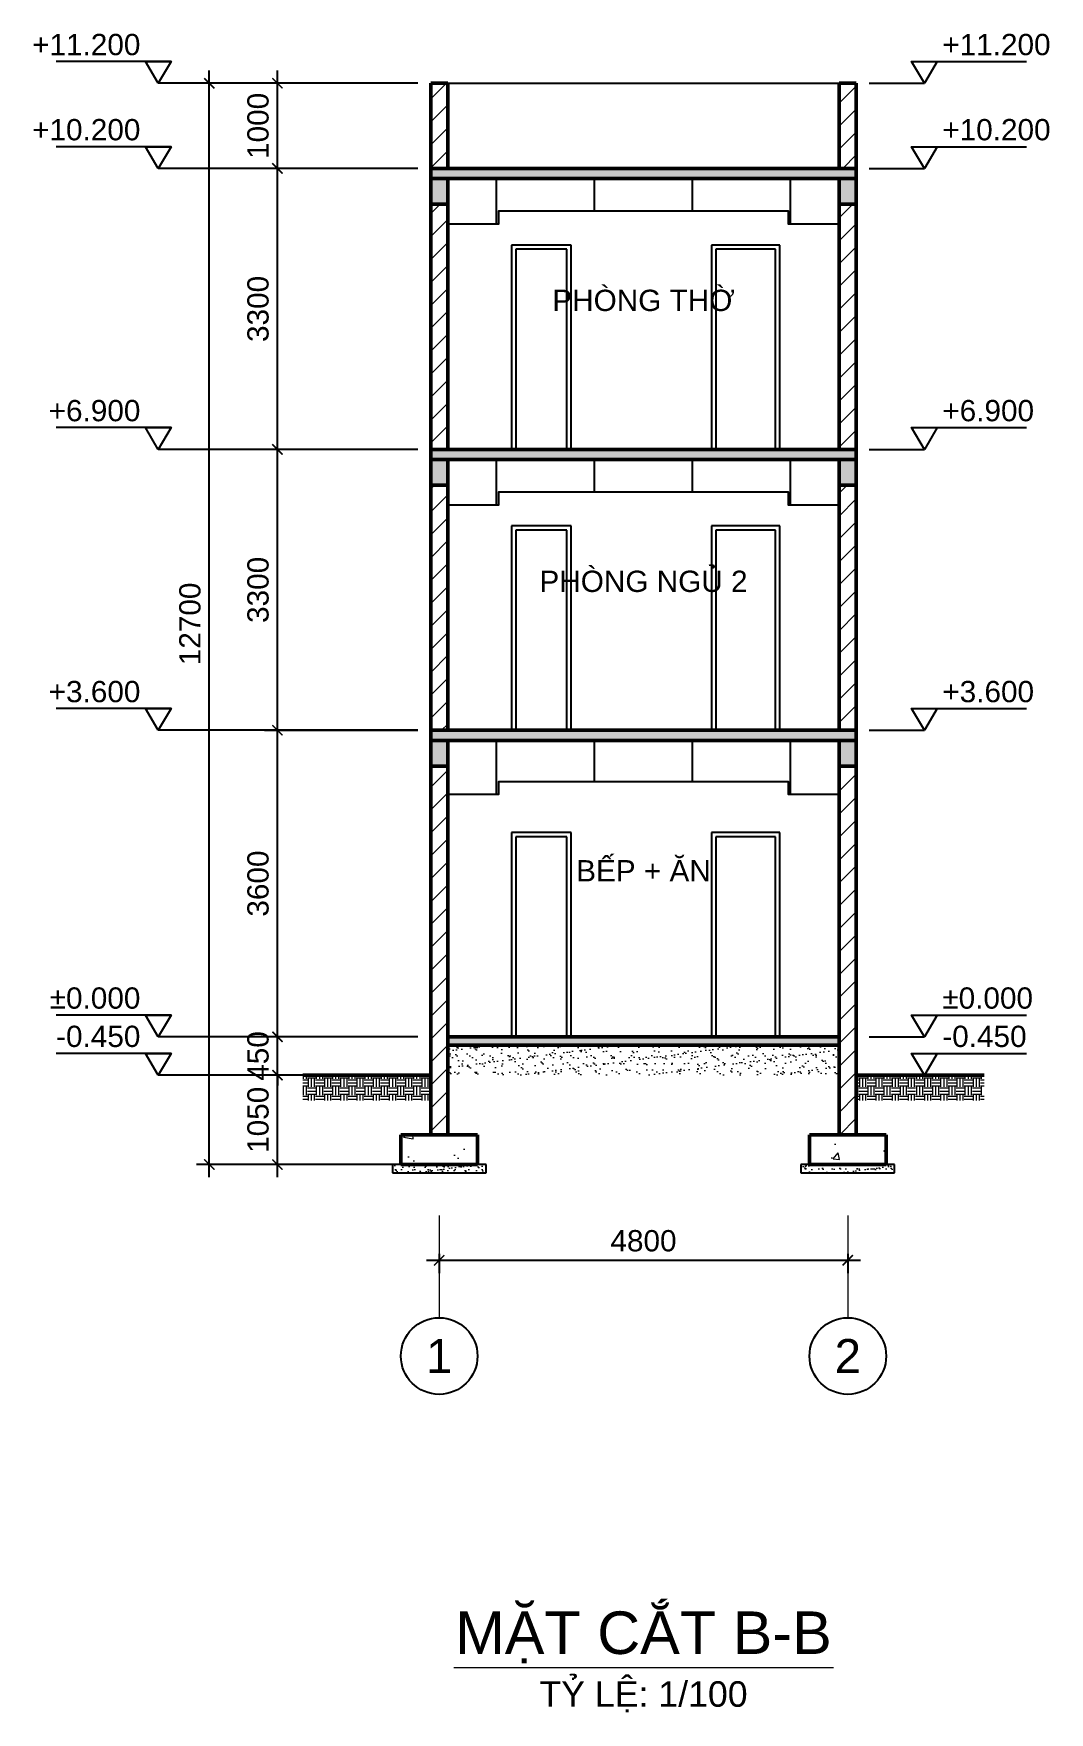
# Model space of a CAD drawing. Header units: millimetres. Extents: x -4035 to 257357, y -7136 to 22735.
# Drawn here: x 136799 to 148733, y -7073 to 12647 of the extents above; entities that cross this region are included whole.
import ezdxf
from ezdxf.enums import TextEntityAlignment as Align

# ---------------------------------------------------------------- set-up
doc = ezdxf.new("R2010")
doc.units = ezdxf.units.MM
doc.header["$LTSCALE"] = 40
doc.linetypes.add('CENTER', pattern=[50.8, 31.75, -6.35, 6.35, -6.35])
for name, color, linetype, lineweight in [('A-ANNO-DIMS', 1, 'Continuous', 18), ('A-ANNO-SYMB', 7, 'Continuous', 25), ('A-ANNO-TEXT', 7, 'Continuous', 18), ('A-CLNG', 7, 'Continuous', 25), ('A-ELEV', 7, 'Continuous', 25), ('A-ELEV-OTLN', 7, 'Continuous', 50), ('A-SECT', 7, 'Continuous', 50), ('A-SECT-PATT', 8, 'Continuous', 9), ('S-GRID', 1, 'CENTER', 18), ('S-GRID-IDEN', 7, 'Continuous', 25)]:
    doc.layers.add(name, color=color, linetype=linetype, lineweight=lineweight)
doc.styles.add('MCP-ARIAL', font='arial.ttf')
doc.dimstyles.new('MCP-1-100', dxfattribs={"dimscale": 100, "dimtxt": 2.5, "dimasz": 1.2, "dimexe": 1.5, "dimexo": 1.5, "dimgap": 1, "dimtad": 1, "dimdec": 0, "dimdsep": 46, "dimtxsty": 'MCP-ARIAL', "dimblk": 'ARCHTICK', "dimblk1": 'ARCHTICK', "dimblk2": 'ARCHTICK', "dimcen": 0.09, "dimdle": 1.5, "dimclrd": 256, "dimclre": 256, "dimclrt": 256, "dimadec": 0, "dimazin": 0, "dimtfac": 1, "dimtdec": 4, "dimtix": 1, "dimtmove": 2, "dimatfit": 3, "dimfxl": 1, "dimtolj": 1, "dimtzin": 0, "dimarcsym": 0})

# ---------------------------------------------------------------- blocks, each defined once
blk = doc.blocks.new('MCP_COTE')
blk.add_line((-1.5, 2.55), (12, 2.55))
blk.add_lwpolyline([(0, 0), (-1.5, 2.55), (1.5, 2.55)], close=True)
at = {"style": 'MCP-ARIAL'}
blk.add_attdef('COTE', (2.1, 3.3), '', height=2.5, dxfattribs=at)
blk = doc.blocks.new('MCP_COTE_TRAI')
blk.add_line((1.5, 2.55), (-12, 2.55))
blk.add_lwpolyline([(0, 0), (-1.5, 2.55), (1.5, 2.55)], close=True)
at = {"style": 'MCP-ARIAL'}
blk.add_attdef('COTE', text='', height=2.5, dxfattribs=at).set_placement((-2.1, 3.3), align=Align.RIGHT)
blk = doc.blocks.new('_ArchTick')
at = {"color": 0, "linetype": 'ByBlock', "const_width": 0.15}
blk.add_lwpolyline([(-0.5, -0.5), (0.5, 0.5)], dxfattribs=at)
blk = doc.blocks.new('*D193')
at = {"layer": 'A-ANNO-DIMS', "lineweight": -2, "transparency": 16777216}
for p, q in [((141314, 413), (139514, 413)), ((139664, -787), (139664, 563)), ((141314, -637), (139514, -637))]:
    blk.add_line(p, q, dxfattribs=at)
at = {"layer": 'Defpoints', "color": 0, "transparency": 16777216}
for p in [(139664, 413), (141464, 413), (141464, -637)]:
    blk.add_point(p, dxfattribs=at)
at = {"layer": 'A-ANNO-DIMS', "lineweight": -2, "transparency": 16777216, "xscale": 120, "yscale": 120, "zscale": 120}
for p, rotation in [((139664, 413), 90), ((139664, -637), 270)]:
    blk.add_blockref('_ArchTick', p, dxfattribs=dict(at, rotation=rotation))
at = {"layer": 'A-ANNO-DIMS', "transparency": 16777216, "insert": (139437, -112), "char_height": 250, "attachment_point": 5, "rotation": 90, "style": 'MCP-ARIAL'}
blk.add_mtext('\\A1;1050', dxfattribs=at)
blk = doc.blocks.new('*D194')
at = {"layer": 'A-ANNO-DIMS', "lineweight": -2, "transparency": 16777216}
for p, q in [((141314, 863), (139514, 863)), ((139664, 863), (139664, 983)), ((139664, 413), (139664, 863)), ((141314, 413), (139514, 413)), ((139664, 413), (139664, 293))]:
    blk.add_line(p, q, dxfattribs=at)
at = {"layer": 'Defpoints', "color": 0, "transparency": 16777216}
for p in [(139664, 863), (141464, 863), (141464, 413)]:
    blk.add_point(p, dxfattribs=at)
at = {"layer": 'A-ANNO-DIMS', "lineweight": -2, "transparency": 16777216, "xscale": 120, "yscale": 120, "zscale": 120}
for p, rotation in [((139664, 863), 270), ((139664, 413), 90)]:
    blk.add_blockref('_ArchTick', p, dxfattribs=dict(at, rotation=rotation))
at = {"layer": 'A-ANNO-DIMS', "transparency": 16777216, "insert": (139437, 638), "char_height": 250, "attachment_point": 5, "rotation": 90, "style": 'MCP-ARIAL'}
blk.add_mtext('\\A1;450', dxfattribs=at)
blk = doc.blocks.new('*D195')
at = {"layer": 'A-ANNO-DIMS', "lineweight": -2, "transparency": 16777216}
for p, q in [((139664, 713), (139664, 4613)), ((141314, 4463), (139514, 4463)), ((141314, 863), (139514, 863))]:
    blk.add_line(p, q, dxfattribs=at)
at = {"layer": 'Defpoints', "color": 0, "transparency": 16777216}
for p in [(139664, 4463), (141464, 4463), (141464, 863)]:
    blk.add_point(p, dxfattribs=at)
at = {"layer": 'A-ANNO-DIMS', "lineweight": -2, "transparency": 16777216, "xscale": 120, "yscale": 120, "zscale": 120}
for p, rotation in [((139664, 4463), 90), ((139664, 863), 270)]:
    blk.add_blockref('_ArchTick', p, dxfattribs=dict(at, rotation=rotation))
at = {"layer": 'A-ANNO-DIMS', "transparency": 16777216, "insert": (139437, 2663), "char_height": 250, "attachment_point": 5, "rotation": 90, "style": 'MCP-ARIAL'}
blk.add_mtext('\\A1;3600', dxfattribs=at)
blk = doc.blocks.new('*D196')
at = {"layer": 'A-ANNO-DIMS', "lineweight": -2, "transparency": 16777216}
for p, q in [((139664, 4313), (139664, 7913)), ((141314, 7763), (139514, 7763)), ((141314, 4463), (139514, 4463))]:
    blk.add_line(p, q, dxfattribs=at)
at = {"layer": 'Defpoints', "color": 0, "transparency": 16777216}
for p in [(139664, 7763), (141464, 7763), (141464, 4463)]:
    blk.add_point(p, dxfattribs=at)
at = {"layer": 'A-ANNO-DIMS', "lineweight": -2, "transparency": 16777216, "xscale": 120, "yscale": 120, "zscale": 120}
for p, rotation in [((139664, 7763), 90), ((139664, 4463), 270)]:
    blk.add_blockref('_ArchTick', p, dxfattribs=dict(at, rotation=rotation))
at = {"layer": 'A-ANNO-DIMS', "transparency": 16777216, "insert": (139437, 6113), "char_height": 250, "attachment_point": 5, "rotation": 90, "style": 'MCP-ARIAL'}
blk.add_mtext('\\A1;3300', dxfattribs=at)
blk = doc.blocks.new('*D197')
at = {"layer": 'A-ANNO-DIMS', "lineweight": -2, "transparency": 16777216}
for p, q in [((141314, 11063), (139514, 11063)), ((139664, 7613), (139664, 11213)), ((141314, 7763), (139514, 7763))]:
    blk.add_line(p, q, dxfattribs=at)
at = {"layer": 'Defpoints', "color": 0, "transparency": 16777216}
for p in [(139664, 11063), (141464, 11063), (141464, 7763)]:
    blk.add_point(p, dxfattribs=at)
at = {"layer": 'A-ANNO-DIMS', "lineweight": -2, "transparency": 16777216, "xscale": 120, "yscale": 120, "zscale": 120}
for p, rotation in [((139664, 11063), 90), ((139664, 7763), 270)]:
    blk.add_blockref('_ArchTick', p, dxfattribs=dict(at, rotation=rotation))
at = {"layer": 'A-ANNO-DIMS', "transparency": 16777216, "insert": (139437, 9413), "char_height": 250, "attachment_point": 5, "rotation": 90, "style": 'MCP-ARIAL'}
blk.add_mtext('\\A1;3300', dxfattribs=at)
blk = doc.blocks.new('*D198')
at = {"layer": 'A-ANNO-DIMS', "lineweight": -2, "transparency": 16777216}
for p, q in [((141314, 12063), (139514, 12063)), ((139664, 10913), (139664, 12213)), ((141314, 11063), (139514, 11063))]:
    blk.add_line(p, q, dxfattribs=at)
at = {"layer": 'Defpoints', "color": 0, "transparency": 16777216}
for p in [(139664, 12063), (141464, 12063), (141464, 11063)]:
    blk.add_point(p, dxfattribs=at)
at = {"layer": 'A-ANNO-DIMS', "lineweight": -2, "transparency": 16777216, "xscale": 120, "yscale": 120, "zscale": 120}
for p, rotation in [((139664, 12063), 90), ((139664, 11063), 270)]:
    blk.add_blockref('_ArchTick', p, dxfattribs=dict(at, rotation=rotation))
at = {"layer": 'A-ANNO-DIMS', "transparency": 16777216, "insert": (139437, 11563), "char_height": 250, "attachment_point": 5, "rotation": 90, "style": 'MCP-ARIAL'}
blk.add_mtext('\\A1;1000', dxfattribs=at)
blk = doc.blocks.new('*D199')
at = {"layer": 'A-ANNO-DIMS', "lineweight": -2, "transparency": 16777216}
for p, q in [((141314, 12063), (138714, 12063)), ((138864, -787), (138864, 12213)), ((141314, -637), (138714, -637))]:
    blk.add_line(p, q, dxfattribs=at)
at = {"layer": 'Defpoints', "color": 0, "transparency": 16777216}
for p in [(138864, 12063), (141464, 12063), (141464, -637)]:
    blk.add_point(p, dxfattribs=at)
at = {"layer": 'A-ANNO-DIMS', "lineweight": -2, "transparency": 16777216, "xscale": 120, "yscale": 120, "zscale": 120}
for p, rotation in [((138864, 12063), 90), ((138864, -637), 270)]:
    blk.add_blockref('_ArchTick', p, dxfattribs=dict(at, rotation=rotation))
at = {"layer": 'A-ANNO-DIMS', "transparency": 16777216, "insert": (138637, 5713), "char_height": 250, "attachment_point": 5, "rotation": 90, "style": 'MCP-ARIAL'}
blk.add_mtext('\\A1;12700', dxfattribs=at)
blk = doc.blocks.new('MCP_TRUC')
blk.add_circle((0, 0), 4.5)
at = {"style": 'MCP-ARIAL'}
blk.add_attdef('SO', text='', height=4, dxfattribs=at).set_placement((0, 0), align=Align.MIDDLE_CENTER)
blk = doc.blocks.new('*D200')
at = {"layer": 'A-ANNO-DIMS', "lineweight": -2, "transparency": 16777216}
for p, q in [((141414, -1762), (146514, -1762)), ((141564, -1687), (141564, -1912)), ((146364, -1687), (146364, -1912))]:
    blk.add_line(p, q, dxfattribs=at)
at = {"layer": 'Defpoints', "color": 0, "transparency": 16777216}
for p in [(141564, -1537), (146364, -1537), (146364, -1762)]:
    blk.add_point(p, dxfattribs=at)
at = {"layer": 'A-ANNO-DIMS', "lineweight": -2, "transparency": 16777216, "xscale": 120, "yscale": 120, "zscale": 120, "rotation": 180}
blk.add_blockref('_ArchTick', (141564, -1762), dxfattribs=at)
at = {"layer": 'A-ANNO-DIMS', "lineweight": -2, "transparency": 16777216, "xscale": 120, "yscale": 120, "zscale": 120}
blk.add_blockref('_ArchTick', (146364, -1762), dxfattribs=at)
at = {"layer": 'A-ANNO-DIMS', "transparency": 16777216, "insert": (143964, -1534), "char_height": 250, "attachment_point": 5, "style": 'MCP-ARIAL'}
blk.add_mtext('\\A1;4800', dxfattribs=at)

msp = doc.modelspace()

# ---------------------------------------------------------------- hatches: boundary and pattern name
at = {"layer": 'A-SECT-PATT'}
h = msp.add_hatch(dxfattribs=at)
h.set_pattern_fill('ANSI31', color=256, scale=60, style=0)
h.paths.add_polyline_path([(141464.339, 11063.492), (141664.339, 11063.492), (141664.339, 12063.492), (141464.339, 12063.492)], flags=16)
h = msp.add_hatch(dxfattribs=at)
h.set_pattern_fill('ANSI31', color=256, scale=60, style=0)
h.paths.add_polyline_path([(146264.339, 11063.492), (146464.339, 11063.492), (146464.339, 12063.492), (146264.339, 12063.492)], flags=16)
for points in [[(141464.339, 10943.492), (146464.339, 10943.492), (146464.339, 11063.492), (141464.339, 11063.492)], [(141464.339, 10643.492), (141664.339, 10643.492), (141664.339, 10943.492), (141464.339, 10943.492)], [(146264.339, 10643.492), (146464.339, 10643.492), (146464.339, 10943.492), (146264.339, 10943.492)], [(141464.339, 7643.492), (146464.339, 7643.492), (146464.339, 7763.492), (141464.339, 7763.492)], [(141464.339, 7343.492), (141664.339, 7343.492), (141664.339, 7643.492), (141464.339, 7643.492)], [(146264.339, 7343.492), (146464.339, 7343.492), (146464.339, 7643.492), (146264.339, 7643.492)], [(141464.339, 4343.492), (146464.339, 4343.492), (146464.339, 4463.492), (141464.339, 4463.492)], [(141464.339, 4043.492), (141664.339, 4043.492), (141664.339, 4343.492), (141464.339, 4343.492)], [(146264.339, 4043.492), (146464.339, 4043.492), (146464.339, 4343.492), (146264.339, 4343.492)], [(141664.339, 763.492), (146264.339, 763.492), (146264.339, 863.492), (141664.339, 863.492)]]:
    msp.add_hatch(color=256, dxfattribs=at).paths.add_polyline_path(points, flags=16)
h = msp.add_hatch(dxfattribs=at)
h.set_pattern_fill('ANSI31', color=256, scale=60, style=0)
h.paths.add_polyline_path([(141464.339, 7763.492), (141664.339, 7763.492), (141664.339, 10643.492), (141464.339, 10643.492)], flags=16)
h = msp.add_hatch(dxfattribs=at)
h.set_pattern_fill('ANSI31', color=256, scale=60, style=0)
h.paths.add_polyline_path([(146264.339, 7763.492), (146464.339, 7763.492), (146464.339, 10643.492), (146264.339, 10643.492)], flags=16)
h = msp.add_hatch(dxfattribs=at)
h.set_pattern_fill('ANSI31', color=256, scale=60, style=0)
h.paths.add_polyline_path([(141464.339, 4463.492), (141664.339, 4463.492), (141664.339, 7343.492), (141464.339, 7343.492)], flags=16)
h = msp.add_hatch(dxfattribs=at)
h.set_pattern_fill('ANSI31', color=256, scale=60, style=0)
h.paths.add_polyline_path([(146264.339, 4463.492), (146464.339, 4463.492), (146464.339, 7343.492), (146264.339, 7343.492)], flags=16)
h = msp.add_hatch(dxfattribs=at)
h.set_pattern_fill('ANSI31', color=256, scale=60, style=0)
h.paths.add_polyline_path([(141464.339, -286.508), (141664.339, -286.508), (141664.339, 4043.492), (141464.339, 4043.492)], flags=16)
h = msp.add_hatch(dxfattribs=at)
h.set_pattern_fill('ANSI31', color=256, scale=60, style=0)
h.paths.add_polyline_path([(146264.339, -286.508), (146464.339, -286.508), (146464.339, 4043.492), (146264.339, 4043.492)], flags=16)
h = msp.add_hatch(dxfattribs=at)
h.set_pattern_fill('AR-SAND', color=256, scale=3, style=0)
h.paths.add_polyline_path([(141664.339, 413.492), (146264.339, 413.492), (146264.339, 763.492), (141664.339, 763.492)], flags=16)
h = msp.add_hatch(dxfattribs=at)
h.set_pattern_fill('EARTH', color=256, scale=15, style=0)
h.paths.add_polyline_path([(139964.339, 413.492), (141464.339, 413.492), (141464.339, 113.492), (139964.339, 113.492)], flags=16)
h = msp.add_hatch(dxfattribs=at)
h.set_pattern_fill('EARTH', color=256, scale=15, style=0)
h.paths.add_polyline_path([(146464.339, 413.492), (147964.339, 413.492), (147964.339, 113.492), (146464.339, 113.492)], flags=16)
h = msp.add_hatch(dxfattribs=at)
h.set_pattern_fill('AR-CONC', color=256, scale=5, style=0)
h.paths.add_polyline_path([(141114.339, -636.508), (142014.339, -636.508), (142014.339, -286.508), (141114.339, -286.508)], flags=16)
h = msp.add_hatch(dxfattribs=at)
h.set_pattern_fill('AR-CONC', color=256, scale=5, style=0)
h.paths.add_polyline_path([(145914.339, -636.508), (146814.339, -636.508), (146814.339, -286.508), (145914.339, -286.508)], flags=16)
h = msp.add_hatch(dxfattribs=at)
h.set_pattern_fill('AR-SAND', color=256, scale=2, style=0)
h.paths.add_polyline_path([(141014.339, -736.508), (142114.339, -736.508), (142114.339, -636.508), (141014.339, -636.508)], flags=16)
h = msp.add_hatch(dxfattribs=at)
h.set_pattern_fill('AR-SAND', color=256, scale=2, style=0)
h.paths.add_polyline_path([(145814.339, -736.508), (146914.339, -736.508), (146914.339, -636.508), (145814.339, -636.508)], flags=16)

# ---------------------------------------------------------------- linework, layer by layer
at = {"layer": 'A-ANNO-SYMB'}
for p, q in [((141314.339, 12063.492), (138264.339, 12063.492)), ((146614.339, 12063.492), (147264.339, 12063.492)), ((141314.339, 11063.492), (138264.339, 11063.492)), ((146614.339, 11063.492), (147264.339, 11063.492)), ((141314.339, 7763.492), (138264.339, 7763.492)), ((146614.339, 7763.492), (147264.339, 7763.492)), ((141314.339, 4463.492), (138264.339, 4463.492)), ((146614.339, 4463.492), (147264.339, 4463.492)), ((141314.339, 863.492), (138264.339, 863.492)), ((146614.339, 863.492), (147264.339, 863.492)), ((141314.339, 413.492), (138264.339, 413.492)), ((146614.339, 413.492), (147264.339, 413.492))]:
    msp.add_line(p, q, dxfattribs=at)
at = {"layer": 'A-ANNO-TEXT'}
msp.add_line((141734.34, -6546.51), (146194.34, -6546.51), dxfattribs=at)
at = {"layer": 'A-CLNG'}
for p, q in [((142239.339, 10413.492), (142239.339, 10943.492)), ((143389.339, 10563.492), (143389.339, 10943.492)), ((144539.339, 10563.492), (144539.339, 10943.492)), ((145689.339, 10413.492), (145689.339, 10943.492)), ((142239.339, 7113.492), (142239.339, 7643.492)), ((143389.339, 7263.492), (143389.339, 7643.492)), ((144539.339, 7263.492), (144539.339, 7643.492)), ((145689.339, 7113.492), (145689.339, 7643.492)), ((142239.339, 3713.492), (142239.339, 4343.492)), ((143389.339, 3863.492), (143389.339, 4343.492)), ((144539.339, 3863.492), (144539.339, 4343.492)), ((145689.339, 3713.492), (145689.339, 4343.492))]:
    msp.add_line(p, q, dxfattribs=at)
for points in [[(141664.339, 10413.492), (142264.339, 10413.492), (142264.339, 10563.492), (145664.339, 10563.492), (145664.339, 10413.492), (146264.339, 10413.492)], [(141664.339, 7113.492), (142264.339, 7113.492), (142264.339, 7263.492), (145664.339, 7263.492), (145664.339, 7113.492), (146264.339, 7113.492)], [(141664.339, 3713.492), (142264.339, 3713.492), (142264.339, 3863.492), (145664.339, 3863.492), (145664.339, 3713.492), (146264.339, 3713.492)]]:
    msp.add_lwpolyline(points, dxfattribs=at)
at = {"layer": 'A-ELEV'}
for p, q in [((141464.339, 12063.492), (146464.339, 12063.492)), ((141464.339, 7763.492), (141464.339, 11063.492)), ((146464.339, 7763.492), (146464.339, 11063.492)), ((143114.339, 10163.492), (142414.339, 10163.492)), ((142414.339, 10163.492), (142414.339, 7763.492)), ((143064.339, 10113.492), (142464.339, 10113.492)), ((142464.339, 10113.492), (142464.339, 7763.492)), ((143064.339, 7763.492), (143064.339, 10113.492)), ((143114.339, 7763.492), (143114.339, 10163.492)), ((145564.339, 10163.492), (144764.339, 10163.492)), ((144764.339, 10163.492), (144764.339, 7763.492)), ((145514.339, 10113.492), (144814.339, 10113.492)), ((144814.339, 10113.492), (144814.339, 7763.492)), ((145514.339, 7763.492), (145514.339, 10113.492)), ((145564.339, 7763.492), (145564.339, 10163.492)), ((141464.339, 4463.492), (141464.339, 7763.492)), ((142414.339, 7763.492), (143114.339, 7763.492)), ((142464.339, 7763.492), (143064.339, 7763.492)), ((144764.339, 7763.492), (145564.339, 7763.492)), ((144814.339, 7763.492), (145514.339, 7763.492)), ((146464.339, 4463.492), (146464.339, 7763.492)), ((143114.339, 6863.492), (142414.339, 6863.492)), ((142414.339, 6863.492), (142414.339, 4463.492)), ((143064.339, 6813.492), (142464.339, 6813.492)), ((142464.339, 6813.492), (142464.339, 4463.492)), ((143064.339, 4463.492), (143064.339, 6813.492)), ((143114.339, 4463.492), (143114.339, 6863.492)), ((145564.339, 6863.492), (144764.339, 6863.492)), ((144764.339, 6863.492), (144764.339, 4463.492)), ((145514.339, 6813.492), (144814.339, 6813.492)), ((144814.339, 6813.492), (144814.339, 4463.492)), ((145514.339, 4463.492), (145514.339, 6813.492)), ((145564.339, 4463.492), (145564.339, 6863.492)), ((141464.339, 863.492), (141464.339, 4463.492)), ((142414.339, 4463.492), (143114.339, 4463.492)), ((142464.339, 4463.492), (143064.339, 4463.492)), ((144764.339, 4463.492), (145564.339, 4463.492)), ((144814.339, 4463.492), (145514.339, 4463.492)), ((146464.339, 863.492), (146464.339, 4463.492)), ((143114.339, 3263.492), (142414.339, 3263.492)), ((142414.339, 3263.492), (142414.339, 863.492)), ((143064.339, 3213.492), (142464.339, 3213.492)), ((142464.339, 3213.492), (142464.339, 863.492)), ((143064.339, 863.492), (143064.339, 3213.492)), ((143114.339, 863.492), (143114.339, 3263.492)), ((145564.339, 3263.492), (144764.339, 3263.492)), ((144764.339, 3263.492), (144764.339, 863.492)), ((145514.339, 3213.492), (144814.339, 3213.492)), ((144814.339, 3213.492), (144814.339, 863.492)), ((145514.339, 863.492), (145514.339, 3213.492)), ((145564.339, 863.492), (145564.339, 3263.492)), ((142414.339, 863.492), (143114.339, 863.492)), ((142464.339, 863.492), (143064.339, 863.492)), ((144764.339, 863.492), (145564.339, 863.492)), ((144814.339, 863.492), (145514.339, 863.492)), ((142114.339, -636.508), (141014.339, -636.508)), ((141014.339, -636.508), (141014.339, -736.508)), ((141014.339, -736.508), (142114.339, -736.508)), ((142114.339, -736.508), (142114.339, -636.508)), ((146914.339, -636.508), (145814.339, -636.508)), ((145814.339, -636.508), (145814.339, -736.508)), ((145814.339, -736.508), (146914.339, -736.508)), ((146914.339, -736.508), (146914.339, -636.508))]:
    msp.add_line(p, q, dxfattribs=at)
at = {"layer": 'A-ELEV-OTLN'}
for p, q in [((139964.339, 413.492), (141464.339, 413.492)), ((146464.339, 413.492), (147964.339, 413.492))]:
    msp.add_line(p, q, dxfattribs=at)
at = {"layer": 'A-SECT'}
for p, q in [((141464.339, 11063.492), (141464.339, 12063.492)), ((141664.339, 12063.492), (141464.339, 12063.492)), ((141664.339, 11063.492), (141664.339, 12063.492)), ((146464.339, 12063.492), (146264.339, 12063.492)), ((146264.339, 12063.492), (146264.339, 11063.492)), ((146464.339, 11063.492), (146464.339, 12063.492)), ((141464.339, 11063.492), (146464.339, 11063.492)), ((141464.339, 11063.492), (141664.339, 11063.492)), ((141464.339, 11063.492), (141464.339, 10943.492)), ((146264.339, 11063.492), (146464.339, 11063.492)), ((146464.339, 10943.492), (146464.339, 11063.492)), ((141664.339, 10943.492), (141464.339, 10943.492)), ((141464.339, 10943.492), (141464.339, 10643.492)), ((141464.339, 10943.492), (146464.339, 10943.492)), ((141664.339, 10643.492), (141664.339, 10943.492)), ((146464.339, 10943.492), (146264.339, 10943.492)), ((146264.339, 10943.492), (146264.339, 10643.492)), ((146464.339, 10643.492), (146464.339, 10943.492)), ((141664.339, 10643.492), (141464.339, 10643.492)), ((141464.339, 10643.492), (141464.339, 7763.492)), ((141664.339, 7763.492), (141664.339, 10643.492)), ((146464.339, 10643.492), (146264.339, 10643.492)), ((146264.339, 10643.492), (146264.339, 7763.492)), ((146464.339, 7763.492), (146464.339, 10643.492)), ((141464.339, 7763.492), (146464.339, 7763.492)), ((141464.339, 7763.492), (141664.339, 7763.492)), ((141464.339, 7763.492), (141464.339, 7643.492)), ((146264.339, 7763.492), (146464.339, 7763.492)), ((146464.339, 7643.492), (146464.339, 7763.492)), ((141664.339, 7643.492), (141464.339, 7643.492)), ((141464.339, 7643.492), (141464.339, 7343.492)), ((141464.339, 7643.492), (146464.339, 7643.492)), ((141664.339, 7343.492), (141664.339, 7643.492)), ((146464.339, 7643.492), (146264.339, 7643.492)), ((146264.339, 7643.492), (146264.339, 7343.492)), ((146464.339, 7343.492), (146464.339, 7643.492)), ((141664.339, 7343.492), (141464.339, 7343.492)), ((141464.339, 7343.492), (141464.339, 4463.492)), ((141664.339, 4463.492), (141664.339, 7343.492)), ((146464.339, 7343.492), (146264.339, 7343.492)), ((146264.339, 7343.492), (146264.339, 4463.492)), ((146464.339, 4463.492), (146464.339, 7343.492)), ((141464.339, 4463.492), (146464.339, 4463.492)), ((141464.339, 4463.492), (141664.339, 4463.492)), ((141464.339, 4463.492), (141464.339, 4343.492)), ((141664.339, 4343.492), (141464.339, 4343.492)), ((141464.339, 4343.492), (141464.339, 4043.492)), ((141464.339, 4343.492), (146464.339, 4343.492)), ((141664.339, 4043.492), (141664.339, 4343.492)), ((146264.339, 4463.492), (146464.339, 4463.492)), ((146464.339, 4343.492), (146264.339, 4343.492)), ((146264.339, 4343.492), (146264.339, 4043.492)), ((146464.339, 4343.492), (146464.339, 4463.492)), ((146464.339, 4043.492), (146464.339, 4343.492)), ((141664.339, 4043.492), (141464.339, 4043.492)), ((141464.339, 4043.492), (141464.339, -286.508)), ((141664.339, -286.508), (141664.339, 4043.492)), ((146464.339, 4043.492), (146264.339, 4043.492)), ((146264.339, 4043.492), (146264.339, -286.508)), ((146464.339, -286.508), (146464.339, 4043.492)), ((146264.339, 863.492), (141664.339, 863.492)), ((141664.339, 863.492), (141664.339, 763.492)), ((146264.339, 763.492), (146264.339, 863.492)), ((141664.339, 763.492), (146264.339, 763.492)), ((142014.339, -286.508), (141114.339, -286.508)), ((141114.339, -286.508), (141114.339, -636.508)), ((141464.339, -286.508), (141664.339, -286.508)), ((142014.339, -636.508), (142014.339, -286.508)), ((146814.339, -286.508), (145914.339, -286.508)), ((145914.339, -286.508), (145914.339, -636.508)), ((146264.339, -286.508), (146464.339, -286.508)), ((146814.339, -636.508), (146814.339, -286.508)), ((141114.339, -636.508), (142014.339, -636.508)), ((145914.339, -636.508), (146814.339, -636.508))]:
    msp.add_line(p, q, dxfattribs=at)
at = {"layer": 'S-GRID'}
for p, q in [((141564.339, -1236.508), (141564.339, -2436.508)), ((146364.339, -1236.508), (146364.339, -2436.508))]:
    msp.add_line(p, q, dxfattribs=at)

# ---------------------------------------------------------------- block references
at = {"layer": 'A-ANNO-SYMB', "xscale": 100, "yscale": 100, "zscale": 100}
for name, p, values in [('MCP_COTE_TRAI', (138264.34, 12063.49), {'COTE': '+11.200'}), ('MCP_COTE', (147264.34, 12063.49), {'COTE': '+11.200'}), ('MCP_COTE_TRAI', (138264.34, 11063.49), {'COTE': '+10.200'}), ('MCP_COTE', (147264.34, 11063.49), {'COTE': '+10.200'}), ('MCP_COTE_TRAI', (138264.34, 7763.49), {'COTE': '+6.900'}), ('MCP_COTE', (147264.34, 7763.49), {'COTE': '+6.900'}), ('MCP_COTE_TRAI', (138264.34, 4463.49), {'COTE': '+3.600'}), ('MCP_COTE', (147264.34, 4463.49), {'COTE': '+3.600'}), ('MCP_COTE_TRAI', (138264.34, 863.49), {'COTE': '±0.000'}), ('MCP_COTE', (147264.34, 863.49), {'COTE': '±0.000'}), ('MCP_COTE_TRAI', (138264.34, 413.49), {'COTE': '-0.450'}), ('MCP_COTE', (147264.34, 413.49), {'COTE': '-0.450'})]:
    msp.add_blockref(name, p, dxfattribs=at).add_auto_attribs(values)
at = {"layer": 'S-GRID-IDEN', "xscale": 100, "yscale": 100, "zscale": 100}
for p, values in [((141564.34, -2886.51), {'SO': '1'}), ((146364.34, -2886.51), {'SO': '2'})]:
    msp.add_blockref('MCP_TRUC', p, dxfattribs=at).add_auto_attribs(values)

# ---------------------------------------------------------------- texts
at = {"layer": 'A-ANNO-TEXT', "style": 'MCP-ARIAL'}
for s, p in [('PHÒNG THỜ', (143964.339, 9513.492)), ('PHÒNG NGỦ 2', (143964.339, 6213.492)), ('BẾP + ĂN', (143964.339, 2813.492))]:
    msp.add_text(s, height=250, dxfattribs=at).set_placement(p, align=Align.MIDDLE_CENTER)
for s, height, p in [('MẶT CẮT B-B', 500, (143964.34, -6386.51)), ('TỶ LỆ: 1/100', 300, (143964.34, -7006.51))]:
    msp.add_text(s, height=height, dxfattribs=at).set_placement(p, align=Align.CENTER)

# ---------------------------------------------------------------- dimensions: what is measured, and where the dimension line sits
at = {"layer": 'A-ANNO-DIMS'}
for base, p1, p2, picture, middle in [((138864.339, 12063.492), (141464.339, -636.508), (141464.339, 12063.492), '*D199', (138636.696, 5713.492)), ((139664.339, 12063.492), (141464.339, 11063.492), (141464.339, 12063.492), '*D198', (139436.696, 11563.492)), ((139664.339, 11063.492), (141464.339, 7763.492), (141464.339, 11063.492), '*D197', (139436.61, 9413.492)), ((139664.339, 7763.492), (141464.339, 4463.492), (141464.339, 7763.492), '*D196', (139436.61, 6113.492)), ((139664.339, 4463.492), (141464.339, 863.492), (141464.339, 4463.492), '*D195', (139436.61, 2663.492)), ((139664.339, 863.492), (141464.339, 413.492), (141464.339, 863.492), '*D194', (139436.696, 638.492)), ((139664.339, 413.492), (141464.339, -636.508), (141464.339, 413.492), '*D193', (139436.696, -111.508))]:
    dim = msp.add_linear_dim(base=base, p1=p1, p2=p2, angle=90, dimstyle='MCP-1-100', dxfattribs=at)
    dim.commit()
    dim.dimension.update_dxf_attribs({"geometry": picture, "text_midpoint": middle})
dim = msp.add_linear_dim(base=(146364.339, -1761.508), p1=(141564.339, -1536.508), p2=(146364.339, -1536.508), dimstyle='MCP-1-100', dxfattribs=at)
dim.commit()
dim.dimension.update_dxf_attribs({"geometry": '*D200', "text_midpoint": (143964.339, -1533.865)})

doc.saveas('drawing.dxf')
